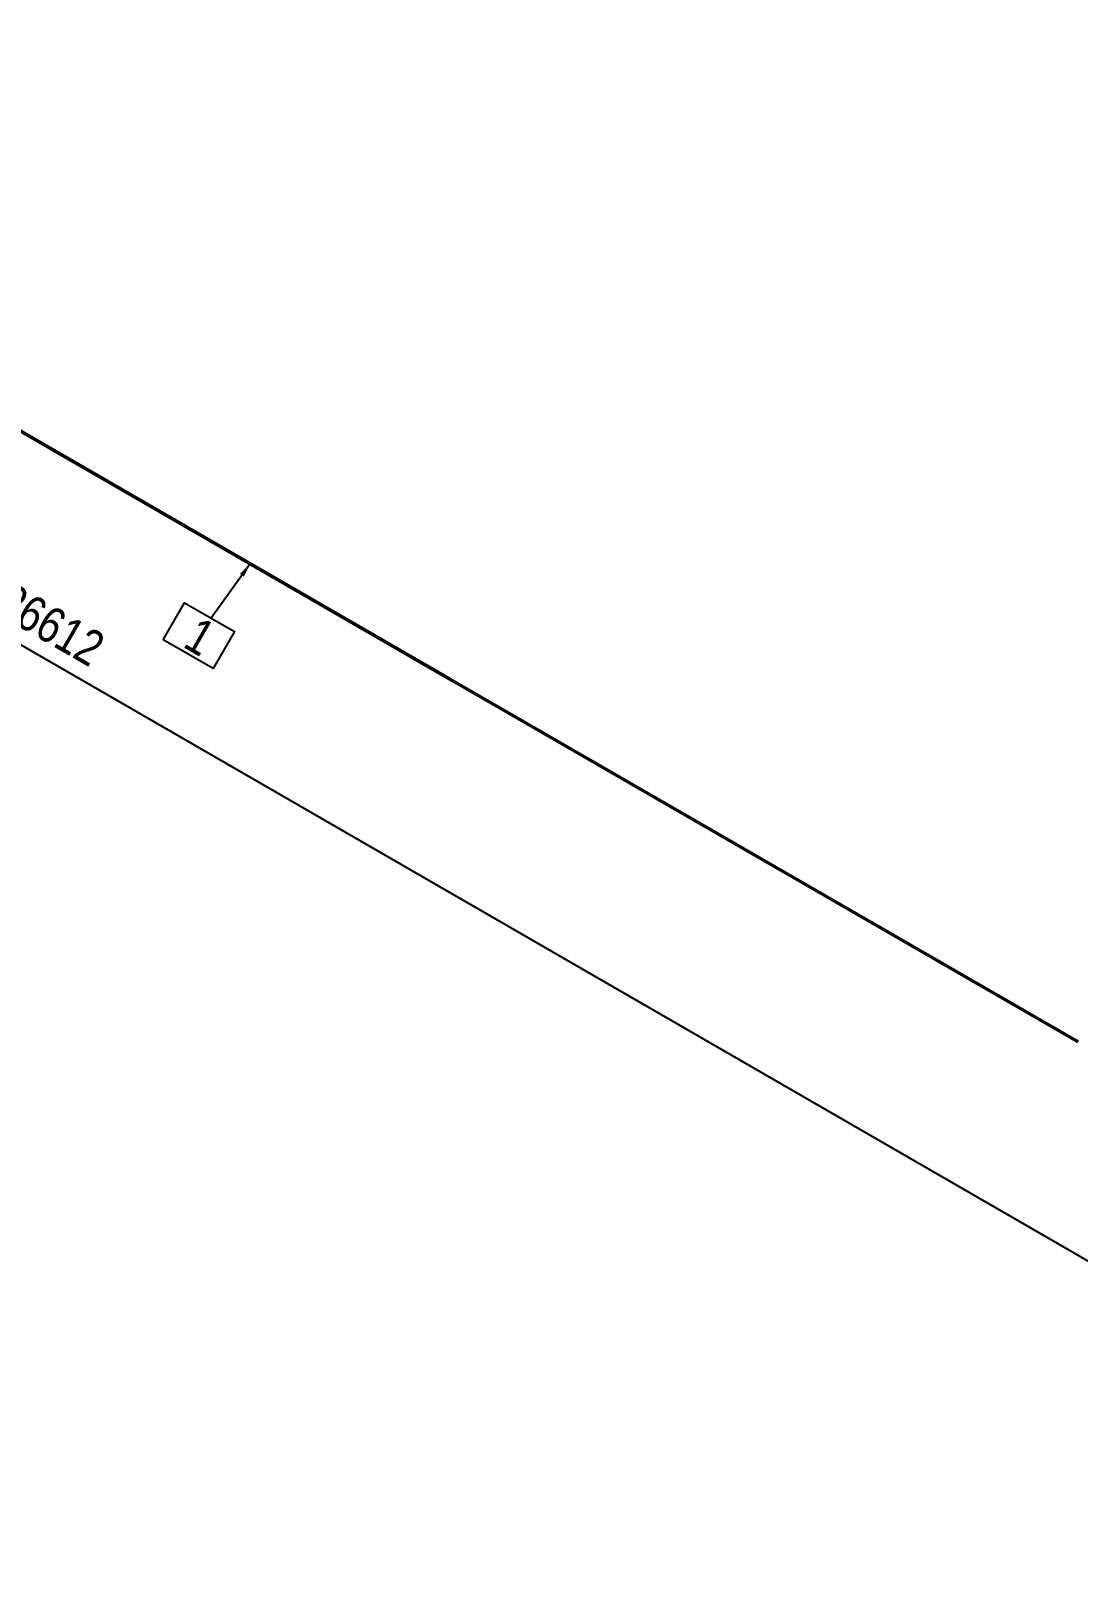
# Model space of a CAD drawing. Header units: millimetres. Extents: x 0 to 594, y 0 to 420.
# Drawn here: x 150.2 to 223.8, y 125.7 to 234.5 of the extents above; entities that cross this region are included whole.
import ezdxf
from ezdxf import colors
from ezdxf.entities.mleader import LeaderData, LeaderLine
from ezdxf.enums import TextEntityAlignment as Align
from ezdxf.math import Vec2, Vec3

# ---------------------------------------------------------------- set-up
doc = ezdxf.new("R2010")
doc.units = ezdxf.units.MM
doc.header["$LTSCALE"] = 0.25
doc.layers.add('주석', color=7, linetype='Continuous')
doc.layers.add('치수', color=1, linetype='Continuous')
doc.layers.add('파이프 작은 보어', color=30, linetype='Continuous', lineweight=50)
doc.styles.add('AdskIsoAnnotation', font='arial.ttf', dxfattribs={"width": 0.8, "height": 1})
doc.styles.add('AdskIsoMetric', font='arial.ttf', dxfattribs={"width": 0.8, "height": 2.5})
doc.styles.add('AdskIsoMetric-30', font='arial.ttf', dxfattribs={"width": 0.8, "height": 2.5})
doc.styles.get("Standard").update_dxf_attribs({"font": 'arial.ttf'})
doc.dimstyles.new('AdskIsoMetric', dxfattribs={"dimtxt": 2.5, "dimasz": 2.5, "dimexe": 1, "dimexo": 2, "dimgap": 0.8, "dimtad": 1, "dimdec": 0, "dimrnd": 1, "dimzin": 0, "dimdsep": 46, "dimtxsty": 'AdskIsoMetric', "dimcen": 0, "dimclrt": 7, "dimadec": 0, "dimazin": 0, "dimtfac": 1, "dimtdec": 0, "dimtmove": 1, "dimatfit": 3, "dimfxl": 0, "dimfrac": 2, "dimtolj": 1, "dimtzin": 0, "dimarcsym": 0})

# ---------------------------------------------------------------- blocks, each defined once
blk = doc.blocks.new('*D27')
at = {"layer": 'Defpoints', "color": 0}
for p in [(41.99017633515041, 268.4250331534159), (261.2137412301677, 141.8562489458757), (261.2137412303709, 126.8562489458751)]:
    blk.add_point(p, dxfattribs=at)
at = {"layer": '치수', "color": 0, "lineweight": -2}
for p, q in [((41.99017633518169, 266.1156320766271), (41.99017633536927, 252.2703326150208)), ((44.15523984480322, 252.1750331533953), (259.0486777209213, 128.1062489458951)), ((261.213741230199, 139.5468478690868), (261.2137412303865, 125.7015484074807))]:
    blk.add_line(p, q, dxfattribs=at)
at = {"layer": '치수', "color": 0}
for points in [[(44.36357317813987, 252.5358770716369), (43.94690651146657, 251.8141892351537), (41.99017633535364, 253.4250331534153)], [(259.257011054258, 128.4670928641366), (258.8403443875847, 127.7454050276535), (261.2137412303709, 126.8562489458751)]]:
    blk.add_solid(points, dxfattribs=at)
at = {"layer": '치수', "color": 7, "insert": (151.6019587828268, 192.7575383177348), "char_height": 2.5, "attachment_point": 5, "rotation": 329.9999999994722, "style": 'AdskIsoMetric-30'}
blk.add_mtext('\\A1;26612', dxfattribs=at)
blk = doc.blocks.new('AnnoRect')
at = {"color": 0, "linetype": 'ByBlock', "lineweight": -2}
blk.add_wipeout([(-0.8095147142857141, -0.5999939999999999), (-0.8095147142857141, 0.5999939999999997), (0.8095147142857136, 0.5999939999999997), (0.8095147142857136, -0.5999939999999997)], dxfattribs=at)
blk.add_lwpolyline([(-0.8095147142857141, -0.5999939999999999), (-0.8095147142857141, 0.5999940000000001), (0.8095147142857141, 0.5999940000000004), (0.8095147142857141, -0.5999939999999997)], close=True, dxfattribs=at)
at = {"color": 0, "linetype": 'ByBlock', "lineweight": -2, "style": 'AdskIsoAnnotation', "width": 0.8}
blk.add_attdef('XX', text='', height=1, dxfattribs=at).set_placement((0, 0), align=Align.MIDDLE_CENTER)

msp = doc.modelspace()

# ---------------------------------------------------------------- linework, layer by layer
at = {"layer": '파이프 작은 보어'}
for points in [[(135.5526831218158, 214.4066946729308), (179.6822860854409, 188.9284565221069)], [(179.6822860854409, 188.9284565221069), (223.8118890490533, 163.450218371293)]]:
    msp.add_lwpolyline(points, dxfattribs=at)

# ---------------------------------------------------------------- dimensions: what is measured, and where the dimension line sits
at = {"layer": '치수'}
dim = msp.add_linear_dim(base=(261.2137412303709, 126.8562489458751), p1=(41.99017633515042, 268.4250331534159), p2=(261.2137412301677, 141.8562489458757), angle=329.9999999994722, text='26612', dimstyle='AdskIsoMetric', override={"dimtad": 0, "dimlfac": 105.1289019130802, "dimtxsty": 'AdskIsoMetric-30', "dimse1": 0, "dimse2": 0, "dimsd1": 0, "dimsd2": 0, "dimtmove": 1}, dxfattribs=at)
dim.commit()
dim.dimension.update_dxf_attribs({"geometry": '*D27', "text_midpoint": (151.6019587828268, 192.7575383177348), "dimtype": 160})

# ---------------------------------------------------------------- leaders
at = {"layer": '주석'}
ml = msp.add_multileader_mtext('Standard', dxfattribs=at)
ml.set_content('')
ml.set_leader_properties()
ml.build(insert=Vec2(0, 0))
ml.multileader.update_dxf_attribs({"dogleg_length": 0, "arrow_head_size": 0})
ctx = ml.context
ctx.base_point, ctx.arrow_head_size, ctx.plane_origin = Vec3(162.8756845238069, 193.2264567915116), 0, Vec3(-9, -1)
notes = []
notes.append((ctx, [(0, (1, 1, 0), (162.8756845238069, 193.2264567915116), (-1, 0), 0, [(0, [(165.6085033735352, 197.0539587595154)], 0, [])])]))
ctx.mtext, ml.multileader.dxf.content_type = None, 0
for ctx, leaders in notes:
    for number, flags, end, landing, length, lines in leaders:
        leader = LeaderData()
        leader.index, (leader.has_last_leader_line, leader.has_dogleg_vector, leader.attachment_direction) = number, flags
        leader.last_leader_point, leader.dogleg_vector, leader.dogleg_length = Vec3(end), Vec3(landing), length
        for number, points, colour, breaks in lines:
            line = LeaderLine()
            line.index, line.vertices, line.color, line.breaks = number, Vec3.list(points), colors.encode_raw_color(colour), breaks
            leader.lines.append(line)
        ctx.leaders.append(leader)

# ---------------------------------------------------------------- next in the draw order: block references
ref = msp.add_blockref('AnnoRect', (161.9999999999993, 191.9999999999991), dxfattribs=dict(at, xscale=2.500000000000001, yscale=2.500000000000001, zscale=2.500000000000001, rotation=329.9999999994722))
ref.add_attrib('XX_001', '1', (160.7899719999027, 191.2493269147691), dxfattribs={"layer": '0', "color": 0, "linetype": 'ByBlock', "lineweight": -2, "height": 2.500000000000001, "rotation": 329.9999999994722, "style": 'AdskIsoAnnotation', "width": 0.8})

doc.saveas('drawing.dxf')
